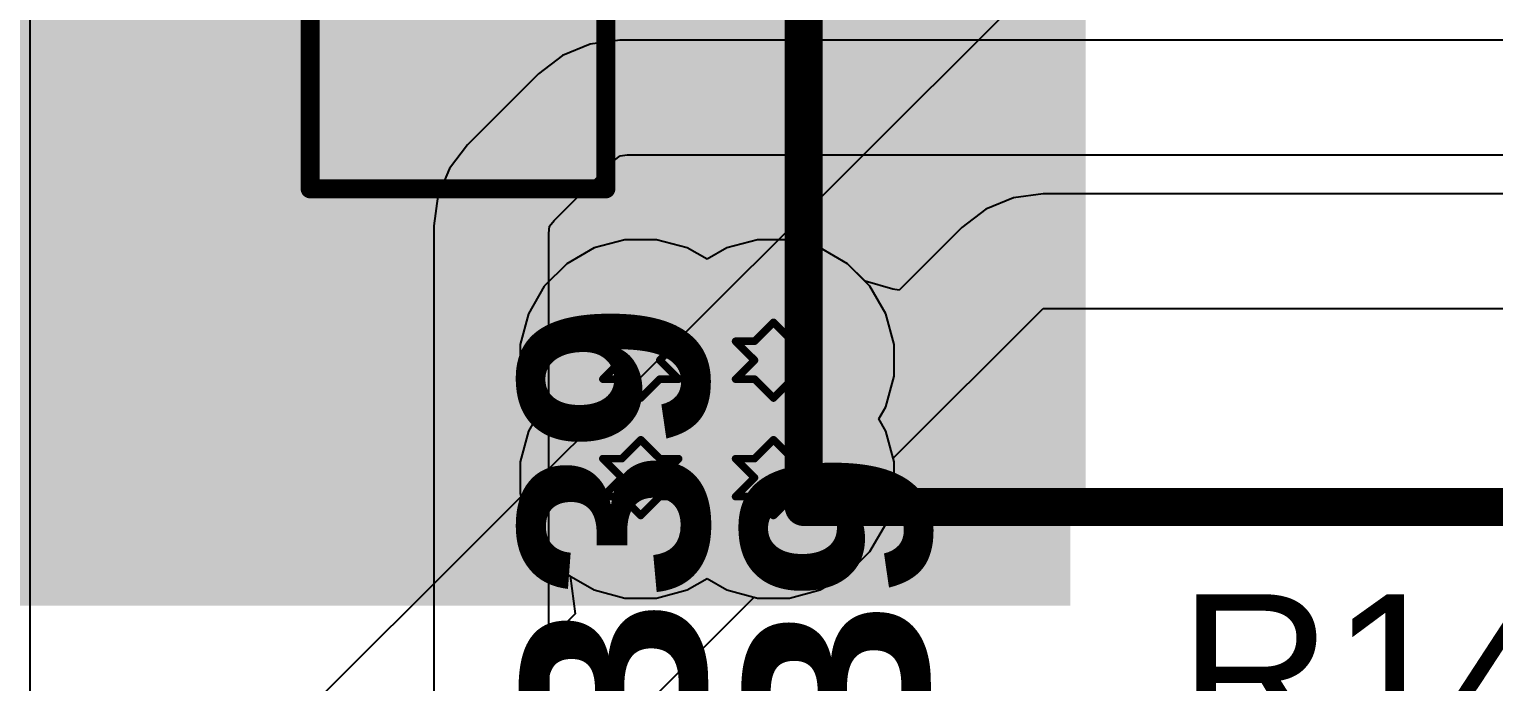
# Model space of a CAD drawing. Header units: inches. Extents: x -3 to 5437, y -3 to 5435.
# Drawn here: x 11.6 to 21.41, y 16.69 to 21.06 of the extents above; entities that cross this region are included whole.
import ezdxf

# ---------------------------------------------------------------- set-up
doc = ezdxf.new("R2010")
doc.units = ezdxf.units.IN
for name, color, linetype in [('Bottom Layer', 5, 'Continuous'), ('Bottom Solder', 6, 'Continuous'), ('Drill Drawing', 1, 'Continuous'), ('GND', 16, 'Continuous'), ('PWR', 76, 'Continuous'), ('Top Layer', 1, 'Continuous'), ('Top Overlay', 2, 'Continuous'), ('Top Paste', 8, 'Continuous'), ('Top Solder', 216, 'Continuous'), ('Via Holes', 16, 'Continuous')]:
    doc.layers.add(name, color=color, linetype=linetype)
doc.styles.add('Arial', font='', dxfattribs={"height": 0.2})
doc.styles.add('Arial_Bold', font='', dxfattribs={"height": 0.2})
doc.styles.get('Arial').set_extended_font_data('Arial')
doc.styles.get('Arial_Bold').set_extended_font_data('Arial', bold=True)

# ---------------------------------------------------------------- blocks, each defined once
blk = doc.blocks.new('RES_2512_129')
at = {"layer": 'Top Layer'}
for points in [[(-4.05, 1.7), (-2.45, 1.7), (-2.45, -1.7), (-4.05, -1.7)], [(2.45, 1.7), (4.05, 1.7), (4.05, -1.7), (2.45, -1.7)]]:
    blk.add_hatch(color=1, dxfattribs=at).paths.add_polyline_path(points)
at = {"layer": 'Top Paste'}
for points in [[(-4.05, 1.7), (-2.45, 1.7), (-2.45, -1.7), (-4.05, -1.7)], [(2.45, 1.7), (4.05, 1.7), (4.05, -1.7), (2.45, -1.7)]]:
    blk.add_hatch(color=8, dxfattribs=at).paths.add_polyline_path(points)
at = {"layer": 'Top Solder'}
for points in [[(-4.1516, 1.8016), (-2.3484, 1.8016), (-2.3484, -1.8016), (-4.1516, -1.8016)], [(2.3484, 1.8016), (4.1516, 1.8016), (4.1516, -1.8016), (2.3484, -1.8016)]]:
    blk.add_hatch(color=216, dxfattribs=at).paths.add_polyline_path(points)
at = {"layer": 'Top Overlay'}
for points in [[(4.2366, 1.8542, 0.254, 0.254, 0), (-4.2418, 1.8542, 0.254, 0.254, 0)], [(-4.2418, 1.8542, 0.254, 0.254, 0), (-4.2418, -1.8542, 0.254, 0.254, 0)], [(4.2366, 1.8542, 0.254, 0.254, 0), (4.2366, -1.8542, 0.254, 0.254, 0)], [(4.2366, -1.8542, 0.254, 0.254, 0), (-4.2418, -1.8542, 0.254, 0.254, 0)]]:
    blk.add_lwpolyline(points, format="xyseb", dxfattribs=at)
for points in [[(-4.3053, 1.8542, 0.127, 0.127, 1), (-4.1783, 1.8542, 0.127, 0.127, 1)], [(-4.3053, 1.8542, 0.127, 0.127, 1), (-4.1783, 1.8542, 0.127, 0.127, 1)], [(4.1731, 1.8542, 0.127, 0.127, 1), (4.3001, 1.8542, 0.127, 0.127, 1)], [(4.1731, 1.8542, 0.127, 0.127, 1), (4.3001, 1.8542, 0.127, 0.127, 1)], [(-4.3053, -1.8542, 0.127, 0.127, 1), (-4.1783, -1.8542, 0.127, 0.127, 1)], [(-4.3053, -1.8542, 0.127, 0.127, 1), (-4.1783, -1.8542, 0.127, 0.127, 1)], [(4.1731, -1.8542, 0.127, 0.127, 1), (4.3001, -1.8542, 0.127, 0.127, 1)], [(4.1731, -1.8542, 0.127, 0.127, 1), (4.3001, -1.8542, 0.127, 0.127, 1)]]:
    blk.add_lwpolyline(points, format="xyseb", close=True, dxfattribs=at)
blk = doc.blocks.new('C___1206_484')
at = {"layer": 'Top Layer'}
for points in [[(-2.032, 0.889), (-0.508, 0.889), (-0.508, -0.889), (-2.032, -0.889)], [(0.508, 0.889), (2.032, 0.889), (2.032, -0.889), (0.508, -0.889)]]:
    blk.add_hatch(color=1, dxfattribs=at).paths.add_polyline_path(points)
at = {"layer": 'Top Paste'}
for points in [[(-2.032, 0.889), (-0.508, 0.889), (-0.508, -0.889), (-2.032, -0.889)], [(0.508, 0.889), (2.032, 0.889), (2.032, -0.889), (0.508, -0.889)]]:
    blk.add_hatch(color=8, dxfattribs=at).paths.add_polyline_path(points)
at = {"layer": 'Top Solder'}
for points in [[(-2.1336, 0.9906), (-0.4064, 0.9906), (-0.4064, -0.9906), (-2.1336, -0.9906)], [(0.4064, 0.9906), (2.1336, 0.9906), (2.1336, -0.9906), (0.4064, -0.9906)]]:
    blk.add_hatch(color=216, dxfattribs=at).paths.add_polyline_path(points)
at = {"layer": 'Top Overlay'}
for points in [[(-2.1336, -0.9906, 0.127, 0.127, 0), (-2.1336, 0.9906, 0.127, 0.127, 0)], [(-0.6096, 0.9906, 0.127, 0.127, 0), (-2.1336, 0.9906, 0.127, 0.127, 0)], [(2.1336, 0.9906, 0.127, 0.127, 0), (0.6096, 0.9906, 0.127, 0.127, 0)], [(2.1336, -0.9906, 0.127, 0.127, 0), (2.1336, 0.9906, 0.127, 0.127, 0)], [(-0.6096, -0.9906, 0.127, 0.127, 0), (-2.1336, -0.9906, 0.127, 0.127, 0)], [(2.1336, -0.9906, 0.127, 0.127, 0), (0.6096, -0.9906, 0.127, 0.127, 0)]]:
    blk.add_lwpolyline(points, format="xyseb", dxfattribs=at)
for points in [[(-2.16535, 0.9906, 0.0635, 0.0635, 1), (-2.10185, 0.9906, 0.0635, 0.0635, 1)], [(-2.16535, 0.9906, 0.0635, 0.0635, 1), (-2.10185, 0.9906, 0.0635, 0.0635, 1)], [(-0.64135, 0.9906, 0.0635, 0.0635, 1), (-0.57785, 0.9906, 0.0635, 0.0635, 1)], [(0.57785, 0.9906, 0.0635, 0.0635, 1), (0.64135, 0.9906, 0.0635, 0.0635, 1)], [(2.10185, 0.9906, 0.0635, 0.0635, 1), (2.16535, 0.9906, 0.0635, 0.0635, 1)], [(2.10185, 0.9906, 0.0635, 0.0635, 1), (2.16535, 0.9906, 0.0635, 0.0635, 1)], [(-2.16535, -0.9906, 0.0635, 0.0635, 1), (-2.10185, -0.9906, 0.0635, 0.0635, 1)], [(-2.16535, -0.9906, 0.0635, 0.0635, 1), (-2.10185, -0.9906, 0.0635, 0.0635, 1)], [(-0.64135, -0.9906, 0.0635, 0.0635, 1), (-0.57785, -0.9906, 0.0635, 0.0635, 1)], [(0.57785, -0.9906, 0.0635, 0.0635, 1), (0.64135, -0.9906, 0.0635, 0.0635, 1)], [(2.10185, -0.9906, 0.0635, 0.0635, 1), (2.16535, -0.9906, 0.0635, 0.0635, 1)], [(2.10185, -0.9906, 0.0635, 0.0635, 1), (2.16535, -0.9906, 0.0635, 0.0635, 1)]]:
    blk.add_lwpolyline(points, format="xyseb", close=True, dxfattribs=at)

msp = doc.modelspace()

# ---------------------------------------------------------------- hatches: boundary and pattern name
at = {"layer": 'Bottom Layer'}
h = msp.add_hatch(color=5, dxfattribs=at)
edge = h.paths.add_edge_path()
edge.add_arc((15.6991, 18.8419), 0.3, 0, 360)
h = msp.add_hatch(color=5, dxfattribs=at)
edge = h.paths.add_edge_path()
edge.add_arc((16.5881, 18.8419), 0.3, 0, 360)
h = msp.add_hatch(color=5, dxfattribs=at)
edge = h.paths.add_edge_path()
edge.add_arc((15.6991, 18.0545), 0.3, 0, 360)
h = msp.add_hatch(color=5, dxfattribs=at)
edge = h.paths.add_edge_path()
edge.add_arc((16.5881, 18.0545), 0.3, 0, 360)
at = {"layer": 'Bottom Solder'}
h = msp.add_hatch(color=6, dxfattribs=at)
edge = h.paths.add_edge_path()
edge.add_arc((15.6991, 18.8419), 0.15, 0, 360)
h = msp.add_hatch(color=6, dxfattribs=at)
edge = h.paths.add_edge_path()
edge.add_arc((16.5881, 18.8419), 0.15, 0, 360)
h = msp.add_hatch(color=6, dxfattribs=at)
edge = h.paths.add_edge_path()
edge.add_arc((15.6991, 18.0545), 0.15, 0, 360)
h = msp.add_hatch(color=6, dxfattribs=at)
edge = h.paths.add_edge_path()
edge.add_arc((16.5881, 18.0545), 0.15, 0, 360)
at = {"layer": 'GND'}
h = msp.add_hatch(color=16, dxfattribs=at)
edge = h.paths.add_edge_path()
edge.add_arc((15.6991, 18.8419), 0.3, 0, 360)
h = msp.add_hatch(color=16, dxfattribs=at)
edge = h.paths.add_edge_path()
edge.add_arc((16.5881, 18.8419), 0.3, 0, 360)
h = msp.add_hatch(color=16, dxfattribs=at)
edge = h.paths.add_edge_path()
edge.add_arc((15.6991, 18.0545), 0.3, 0, 360)
h = msp.add_hatch(color=16, dxfattribs=at)
edge = h.paths.add_edge_path()
edge.add_arc((16.5881, 18.0545), 0.3, 0, 360)
at = {"layer": 'PWR'}
h = msp.add_hatch(color=76, dxfattribs=at)
edge = h.paths.add_edge_path()
edge.add_arc((15.6991, 18.8419), 0.3, 0, 360)
h = msp.add_hatch(color=76, dxfattribs=at)
edge = h.paths.add_edge_path()
edge.add_arc((16.5881, 18.8419), 0.3, 0, 360)
h = msp.add_hatch(color=76, dxfattribs=at)
edge = h.paths.add_edge_path()
edge.add_arc((15.6991, 18.0545), 0.3, 0, 360)
h = msp.add_hatch(color=76, dxfattribs=at)
edge = h.paths.add_edge_path()
edge.add_arc((16.5881, 18.0545), 0.3, 0, 360)
at = {"layer": 'Top Layer'}
msp.add_hatch(color=1, dxfattribs=at).paths.add_polyline_path([(7.5911, 17.1967), (18.5778, 17.1967), (18.5778, 21.6163), (7.5911, 21.6163)])
h = msp.add_hatch(color=1, dxfattribs=at)
edge = h.paths.add_edge_path()
edge.add_arc((15.6991, 18.8419), 0.3, 0, 360)
h = msp.add_hatch(color=1, dxfattribs=at)
edge = h.paths.add_edge_path()
edge.add_arc((16.5881, 18.8419), 0.3, 0, 360)
h = msp.add_hatch(color=1, dxfattribs=at)
edge = h.paths.add_edge_path()
edge.add_arc((15.6991, 18.0545), 0.3, 0, 360)
h = msp.add_hatch(color=1, dxfattribs=at)
edge = h.paths.add_edge_path()
edge.add_arc((16.5881, 18.0545), 0.3, 0, 360)
at = {"layer": 'Top Solder'}
h = msp.add_hatch(color=216, dxfattribs=at)
edge = h.paths.add_edge_path()
edge.add_arc((15.6991, 18.8419), 0.15, 0, 360)
h = msp.add_hatch(color=216, dxfattribs=at)
edge = h.paths.add_edge_path()
edge.add_arc((16.5881, 18.8419), 0.15, 0, 360)
h = msp.add_hatch(color=216, dxfattribs=at)
edge = h.paths.add_edge_path()
edge.add_arc((15.6991, 18.0545), 0.15, 0, 360)
h = msp.add_hatch(color=216, dxfattribs=at)
edge = h.paths.add_edge_path()
edge.add_arc((16.5881, 18.0545), 0.15, 0, 360)
at = {"layer": 'Via Holes'}
h = msp.add_hatch(color=7, dxfattribs=at)
edge = h.paths.add_edge_path()
edge.add_arc((15.6991, 18.8419), 0.15, 0, 360)
h = msp.add_hatch(color=7, dxfattribs=at)
edge = h.paths.add_edge_path()
edge.add_arc((16.5881, 18.8419), 0.15, 0, 360)
h = msp.add_hatch(color=7, dxfattribs=at)
edge = h.paths.add_edge_path()
edge.add_arc((15.6991, 18.0545), 0.15, 0, 360)
h = msp.add_hatch(color=7, dxfattribs=at)
edge = h.paths.add_edge_path()
edge.add_arc((16.5881, 18.0545), 0.15, 0, 360)

# ---------------------------------------------------------------- linework, layer by layer
at = {"layer": 'Bottom Layer'}
for p, q in [((11.6078, 13.3858), (11.6078, 24.9174)), ((15.3591, 20.9608), (15.1738, 20.884)), ((15.558, 20.987), (15.3591, 20.9608)), ((41.8936, 20.987), (15.558, 20.987)), ((15.1738, 20.884), (15.0146, 20.7619)), ((15.0146, 20.7619), (14.5388, 20.2861)), ((14.5388, 20.2861), (14.4167, 20.1269)), ((15.5224, 20.1828), (15.5606, 20.2121)), ((15.5606, 20.2121), (15.6084, 20.2184)), ((15.6084, 20.2184), (42.2635, 20.2184)), ((14.4167, 20.1269), (14.3399, 19.9416)), ((15.1179, 19.7782), (15.5224, 20.1828)), ((14.3399, 19.9416), (14.3137, 19.7426)), ((14.3137, 19.7426), (14.3137, 16.5408)), ((15.0823, 19.6922), (15.0886, 19.74)), ((15.0886, 19.74), (15.1179, 19.7782)), ((15.0823, 16.5911), (15.0823, 19.6922))]:
    msp.add_line(p, q, dxfattribs=at)
at = {"layer": 'Bottom Solder'}
msp.add_line((0.3381, 3.382), (5436.9008, 5435.1662), dxfattribs=at)
at = {"layer": 'Drill Drawing'}
for points in [[(15.5721, 18.9689, 0.0508, 0.0508, 0), (15.6991, 19.0959, 0.0508, 0.0508, 0)], [(15.6991, 19.0959, 0.0508, 0.0508, 0), (15.8261, 18.9689, 0.0508, 0.0508, 0)], [(16.4611, 18.9689, 0.0508, 0.0508, 0), (16.5881, 19.0959, 0.0508, 0.0508, 0)], [(16.5881, 19.0959, 0.0508, 0.0508, 0), (16.7151, 18.9689, 0.0508, 0.0508, 0)], [(15.4451, 18.9689, 0.0508, 0.0508, 0), (15.5721, 18.8419, 0.0508, 0.0508, 0)], [(15.4451, 18.9689, 0.0508, 0.0508, 0), (15.5721, 18.9689, 0.0508, 0.0508, 0)], [(15.8261, 18.9689, 0.0508, 0.0508, 0), (15.9531, 18.9689, 0.0508, 0.0508, 0)], [(15.8261, 18.8419, 0.0508, 0.0508, 0), (15.9531, 18.9689, 0.0508, 0.0508, 0)], [(16.3341, 18.9689, 0.0508, 0.0508, 0), (16.4611, 18.8419, 0.0508, 0.0508, 0)], [(16.3341, 18.9689, 0.0508, 0.0508, 0), (16.4611, 18.9689, 0.0508, 0.0508, 0)], [(16.7151, 18.9689, 0.0508, 0.0508, 0), (16.8421, 18.9689, 0.0508, 0.0508, 0)], [(16.7151, 18.8419, 0.0508, 0.0508, 0), (16.8421, 18.9689, 0.0508, 0.0508, 0)], [(15.4451, 18.7149, 0.0508, 0.0508, 0), (15.5721, 18.8419, 0.0508, 0.0508, 0)], [(15.8261, 18.8419, 0.0508, 0.0508, 0), (15.9531, 18.7149, 0.0508, 0.0508, 0)], [(16.3341, 18.7149, 0.0508, 0.0508, 0), (16.4611, 18.8419, 0.0508, 0.0508, 0)], [(16.7151, 18.8419, 0.0508, 0.0508, 0), (16.8421, 18.7149, 0.0508, 0.0508, 0)], [(15.4451, 18.7149, 0.0508, 0.0508, 0), (15.5721, 18.7149, 0.0508, 0.0508, 0)], [(15.5721, 18.7149, 0.0508, 0.0508, 0), (15.6991, 18.5879, 0.0508, 0.0508, 0)], [(15.6991, 18.5879, 0.0508, 0.0508, 0), (15.8261, 18.7149, 0.0508, 0.0508, 0)], [(15.8261, 18.7149, 0.0508, 0.0508, 0), (15.9531, 18.7149, 0.0508, 0.0508, 0)], [(16.3341, 18.7149, 0.0508, 0.0508, 0), (16.4611, 18.7149, 0.0508, 0.0508, 0)], [(16.4611, 18.7149, 0.0508, 0.0508, 0), (16.5881, 18.5879, 0.0508, 0.0508, 0)], [(16.5881, 18.5879, 0.0508, 0.0508, 0), (16.7151, 18.7149, 0.0508, 0.0508, 0)], [(16.7151, 18.7149, 0.0508, 0.0508, 0), (16.8421, 18.7149, 0.0508, 0.0508, 0)], [(15.5721, 18.1815, 0.0508, 0.0508, 0), (15.6991, 18.3085, 0.0508, 0.0508, 0)], [(15.6991, 18.3085, 0.0508, 0.0508, 0), (15.8261, 18.1815, 0.0508, 0.0508, 0)], [(16.4611, 18.1815, 0.0508, 0.0508, 0), (16.5881, 18.3085, 0.0508, 0.0508, 0)], [(16.5881, 18.3085, 0.0508, 0.0508, 0), (16.7151, 18.1815, 0.0508, 0.0508, 0)], [(15.4451, 18.1815, 0.0508, 0.0508, 0), (15.5721, 18.0545, 0.0508, 0.0508, 0)], [(15.4451, 18.1815, 0.0508, 0.0508, 0), (15.5721, 18.1815, 0.0508, 0.0508, 0)], [(15.8261, 18.1815, 0.0508, 0.0508, 0), (15.9531, 18.1815, 0.0508, 0.0508, 0)], [(15.8261, 18.0545, 0.0508, 0.0508, 0), (15.9531, 18.1815, 0.0508, 0.0508, 0)], [(16.3341, 18.1815, 0.0508, 0.0508, 0), (16.4611, 18.0545, 0.0508, 0.0508, 0)], [(16.3341, 18.1815, 0.0508, 0.0508, 0), (16.4611, 18.1815, 0.0508, 0.0508, 0)], [(16.7151, 18.1815, 0.0508, 0.0508, 0), (16.8421, 18.1815, 0.0508, 0.0508, 0)], [(16.7151, 18.0545, 0.0508, 0.0508, 0), (16.8421, 18.1815, 0.0508, 0.0508, 0)], [(15.4451, 17.9275, 0.0508, 0.0508, 0), (15.5721, 18.0545, 0.0508, 0.0508, 0)], [(15.8261, 18.0545, 0.0508, 0.0508, 0), (15.9531, 17.9275, 0.0508, 0.0508, 0)], [(16.3341, 17.9275, 0.0508, 0.0508, 0), (16.4611, 18.0545, 0.0508, 0.0508, 0)], [(16.7151, 18.0545, 0.0508, 0.0508, 0), (16.8421, 17.9275, 0.0508, 0.0508, 0)], [(15.4451, 17.9275, 0.0508, 0.0508, 0), (15.5721, 17.9275, 0.0508, 0.0508, 0)], [(15.5721, 17.9275, 0.0508, 0.0508, 0), (15.6991, 17.8005, 0.0508, 0.0508, 0)], [(15.6991, 17.8005, 0.0508, 0.0508, 0), (15.8261, 17.9275, 0.0508, 0.0508, 0)], [(15.8261, 17.9275, 0.0508, 0.0508, 0), (15.9531, 17.9275, 0.0508, 0.0508, 0)], [(16.3341, 17.9275, 0.0508, 0.0508, 0), (16.4611, 17.9275, 0.0508, 0.0508, 0)], [(16.4611, 17.9275, 0.0508, 0.0508, 0), (16.5881, 17.8005, 0.0508, 0.0508, 0)], [(16.5881, 17.8005, 0.0508, 0.0508, 0), (16.7151, 17.9275, 0.0508, 0.0508, 0)], [(16.7151, 17.9275, 0.0508, 0.0508, 0), (16.8421, 17.9275, 0.0508, 0.0508, 0)]]:
    msp.add_lwpolyline(points, format="xyseb", dxfattribs=at)
for points in [[(15.6864, 19.0959, 0.0254, 0.0254, 1), (15.7118, 19.0959, 0.0254, 0.0254, 1)], [(15.6864, 19.0959, 0.0254, 0.0254, 1), (15.7118, 19.0959, 0.0254, 0.0254, 1)], [(16.5754, 19.0959, 0.0254, 0.0254, 1), (16.6008, 19.0959, 0.0254, 0.0254, 1)], [(16.5754, 19.0959, 0.0254, 0.0254, 1), (16.6008, 19.0959, 0.0254, 0.0254, 1)], [(15.4324, 18.9689, 0.0254, 0.0254, 1), (15.4578, 18.9689, 0.0254, 0.0254, 1)], [(15.4324, 18.9689, 0.0254, 0.0254, 1), (15.4578, 18.9689, 0.0254, 0.0254, 1)], [(15.5594, 18.9689, 0.0254, 0.0254, 1), (15.5848, 18.9689, 0.0254, 0.0254, 1)], [(15.5594, 18.9689, 0.0254, 0.0254, 1), (15.5848, 18.9689, 0.0254, 0.0254, 1)], [(15.8134, 18.9689, 0.0254, 0.0254, 1), (15.8388, 18.9689, 0.0254, 0.0254, 1)], [(15.8134, 18.9689, 0.0254, 0.0254, 1), (15.8388, 18.9689, 0.0254, 0.0254, 1)], [(15.9404, 18.9689, 0.0254, 0.0254, 1), (15.9658, 18.9689, 0.0254, 0.0254, 1)], [(15.9404, 18.9689, 0.0254, 0.0254, 1), (15.9658, 18.9689, 0.0254, 0.0254, 1)], [(16.3214, 18.9689, 0.0254, 0.0254, 1), (16.3468, 18.9689, 0.0254, 0.0254, 1)], [(16.3214, 18.9689, 0.0254, 0.0254, 1), (16.3468, 18.9689, 0.0254, 0.0254, 1)], [(16.4484, 18.9689, 0.0254, 0.0254, 1), (16.4738, 18.9689, 0.0254, 0.0254, 1)], [(16.4484, 18.9689, 0.0254, 0.0254, 1), (16.4738, 18.9689, 0.0254, 0.0254, 1)], [(16.7024, 18.9689, 0.0254, 0.0254, 1), (16.7278, 18.9689, 0.0254, 0.0254, 1)], [(16.7024, 18.9689, 0.0254, 0.0254, 1), (16.7278, 18.9689, 0.0254, 0.0254, 1)], [(16.8294, 18.9689, 0.0254, 0.0254, 1), (16.8548, 18.9689, 0.0254, 0.0254, 1)], [(16.8294, 18.9689, 0.0254, 0.0254, 1), (16.8548, 18.9689, 0.0254, 0.0254, 1)], [(15.5594, 18.8419, 0.0254, 0.0254, 1), (15.5848, 18.8419, 0.0254, 0.0254, 1)], [(15.5594, 18.8419, 0.0254, 0.0254, 1), (15.5848, 18.8419, 0.0254, 0.0254, 1)], [(15.8134, 18.8419, 0.0254, 0.0254, 1), (15.8388, 18.8419, 0.0254, 0.0254, 1)], [(15.8134, 18.8419, 0.0254, 0.0254, 1), (15.8388, 18.8419, 0.0254, 0.0254, 1)], [(16.4484, 18.8419, 0.0254, 0.0254, 1), (16.4738, 18.8419, 0.0254, 0.0254, 1)], [(16.4484, 18.8419, 0.0254, 0.0254, 1), (16.4738, 18.8419, 0.0254, 0.0254, 1)], [(16.7024, 18.8419, 0.0254, 0.0254, 1), (16.7278, 18.8419, 0.0254, 0.0254, 1)], [(16.7024, 18.8419, 0.0254, 0.0254, 1), (16.7278, 18.8419, 0.0254, 0.0254, 1)], [(15.4324, 18.7149, 0.0254, 0.0254, 1), (15.4578, 18.7149, 0.0254, 0.0254, 1)], [(15.4324, 18.7149, 0.0254, 0.0254, 1), (15.4578, 18.7149, 0.0254, 0.0254, 1)], [(15.5594, 18.7149, 0.0254, 0.0254, 1), (15.5848, 18.7149, 0.0254, 0.0254, 1)], [(15.5594, 18.7149, 0.0254, 0.0254, 1), (15.5848, 18.7149, 0.0254, 0.0254, 1)], [(15.8134, 18.7149, 0.0254, 0.0254, 1), (15.8388, 18.7149, 0.0254, 0.0254, 1)], [(15.8134, 18.7149, 0.0254, 0.0254, 1), (15.8388, 18.7149, 0.0254, 0.0254, 1)], [(15.9404, 18.7149, 0.0254, 0.0254, 1), (15.9658, 18.7149, 0.0254, 0.0254, 1)], [(15.9404, 18.7149, 0.0254, 0.0254, 1), (15.9658, 18.7149, 0.0254, 0.0254, 1)], [(16.3214, 18.7149, 0.0254, 0.0254, 1), (16.3468, 18.7149, 0.0254, 0.0254, 1)], [(16.3214, 18.7149, 0.0254, 0.0254, 1), (16.3468, 18.7149, 0.0254, 0.0254, 1)], [(16.4484, 18.7149, 0.0254, 0.0254, 1), (16.4738, 18.7149, 0.0254, 0.0254, 1)], [(16.4484, 18.7149, 0.0254, 0.0254, 1), (16.4738, 18.7149, 0.0254, 0.0254, 1)], [(16.7024, 18.7149, 0.0254, 0.0254, 1), (16.7278, 18.7149, 0.0254, 0.0254, 1)], [(16.7024, 18.7149, 0.0254, 0.0254, 1), (16.7278, 18.7149, 0.0254, 0.0254, 1)], [(16.8294, 18.7149, 0.0254, 0.0254, 1), (16.8548, 18.7149, 0.0254, 0.0254, 1)], [(16.8294, 18.7149, 0.0254, 0.0254, 1), (16.8548, 18.7149, 0.0254, 0.0254, 1)], [(15.6864, 18.5879, 0.0254, 0.0254, 1), (15.7118, 18.5879, 0.0254, 0.0254, 1)], [(15.6864, 18.5879, 0.0254, 0.0254, 1), (15.7118, 18.5879, 0.0254, 0.0254, 1)], [(16.5754, 18.5879, 0.0254, 0.0254, 1), (16.6008, 18.5879, 0.0254, 0.0254, 1)], [(16.5754, 18.5879, 0.0254, 0.0254, 1), (16.6008, 18.5879, 0.0254, 0.0254, 1)], [(15.6864, 18.3085, 0.0254, 0.0254, 1), (15.7118, 18.3085, 0.0254, 0.0254, 1)], [(15.6864, 18.3085, 0.0254, 0.0254, 1), (15.7118, 18.3085, 0.0254, 0.0254, 1)], [(16.5754, 18.3085, 0.0254, 0.0254, 1), (16.6008, 18.3085, 0.0254, 0.0254, 1)], [(16.5754, 18.3085, 0.0254, 0.0254, 1), (16.6008, 18.3085, 0.0254, 0.0254, 1)], [(15.4324, 18.1815, 0.0254, 0.0254, 1), (15.4578, 18.1815, 0.0254, 0.0254, 1)], [(15.4324, 18.1815, 0.0254, 0.0254, 1), (15.4578, 18.1815, 0.0254, 0.0254, 1)], [(15.5594, 18.1815, 0.0254, 0.0254, 1), (15.5848, 18.1815, 0.0254, 0.0254, 1)], [(15.5594, 18.1815, 0.0254, 0.0254, 1), (15.5848, 18.1815, 0.0254, 0.0254, 1)], [(15.8134, 18.1815, 0.0254, 0.0254, 1), (15.8388, 18.1815, 0.0254, 0.0254, 1)], [(15.8134, 18.1815, 0.0254, 0.0254, 1), (15.8388, 18.1815, 0.0254, 0.0254, 1)], [(15.9404, 18.1815, 0.0254, 0.0254, 1), (15.9658, 18.1815, 0.0254, 0.0254, 1)], [(15.9404, 18.1815, 0.0254, 0.0254, 1), (15.9658, 18.1815, 0.0254, 0.0254, 1)], [(16.3214, 18.1815, 0.0254, 0.0254, 1), (16.3468, 18.1815, 0.0254, 0.0254, 1)], [(16.3214, 18.1815, 0.0254, 0.0254, 1), (16.3468, 18.1815, 0.0254, 0.0254, 1)], [(16.4484, 18.1815, 0.0254, 0.0254, 1), (16.4738, 18.1815, 0.0254, 0.0254, 1)], [(16.4484, 18.1815, 0.0254, 0.0254, 1), (16.4738, 18.1815, 0.0254, 0.0254, 1)], [(16.7024, 18.1815, 0.0254, 0.0254, 1), (16.7278, 18.1815, 0.0254, 0.0254, 1)], [(16.7024, 18.1815, 0.0254, 0.0254, 1), (16.7278, 18.1815, 0.0254, 0.0254, 1)], [(16.8294, 18.1815, 0.0254, 0.0254, 1), (16.8548, 18.1815, 0.0254, 0.0254, 1)], [(16.8294, 18.1815, 0.0254, 0.0254, 1), (16.8548, 18.1815, 0.0254, 0.0254, 1)], [(15.5594, 18.0545, 0.0254, 0.0254, 1), (15.5848, 18.0545, 0.0254, 0.0254, 1)], [(15.5594, 18.0545, 0.0254, 0.0254, 1), (15.5848, 18.0545, 0.0254, 0.0254, 1)], [(15.8134, 18.0545, 0.0254, 0.0254, 1), (15.8388, 18.0545, 0.0254, 0.0254, 1)], [(15.8134, 18.0545, 0.0254, 0.0254, 1), (15.8388, 18.0545, 0.0254, 0.0254, 1)], [(16.4484, 18.0545, 0.0254, 0.0254, 1), (16.4738, 18.0545, 0.0254, 0.0254, 1)], [(16.4484, 18.0545, 0.0254, 0.0254, 1), (16.4738, 18.0545, 0.0254, 0.0254, 1)], [(16.7024, 18.0545, 0.0254, 0.0254, 1), (16.7278, 18.0545, 0.0254, 0.0254, 1)], [(16.7024, 18.0545, 0.0254, 0.0254, 1), (16.7278, 18.0545, 0.0254, 0.0254, 1)], [(15.4324, 17.9275, 0.0254, 0.0254, 1), (15.4578, 17.9275, 0.0254, 0.0254, 1)], [(15.4324, 17.9275, 0.0254, 0.0254, 1), (15.4578, 17.9275, 0.0254, 0.0254, 1)], [(15.5594, 17.9275, 0.0254, 0.0254, 1), (15.5848, 17.9275, 0.0254, 0.0254, 1)], [(15.5594, 17.9275, 0.0254, 0.0254, 1), (15.5848, 17.9275, 0.0254, 0.0254, 1)], [(15.8134, 17.9275, 0.0254, 0.0254, 1), (15.8388, 17.9275, 0.0254, 0.0254, 1)], [(15.8134, 17.9275, 0.0254, 0.0254, 1), (15.8388, 17.9275, 0.0254, 0.0254, 1)], [(15.9404, 17.9275, 0.0254, 0.0254, 1), (15.9658, 17.9275, 0.0254, 0.0254, 1)], [(15.9404, 17.9275, 0.0254, 0.0254, 1), (15.9658, 17.9275, 0.0254, 0.0254, 1)], [(16.3214, 17.9275, 0.0254, 0.0254, 1), (16.3468, 17.9275, 0.0254, 0.0254, 1)], [(16.3214, 17.9275, 0.0254, 0.0254, 1), (16.3468, 17.9275, 0.0254, 0.0254, 1)], [(16.4484, 17.9275, 0.0254, 0.0254, 1), (16.4738, 17.9275, 0.0254, 0.0254, 1)], [(16.4484, 17.9275, 0.0254, 0.0254, 1), (16.4738, 17.9275, 0.0254, 0.0254, 1)], [(16.7024, 17.9275, 0.0254, 0.0254, 1), (16.7278, 17.9275, 0.0254, 0.0254, 1)], [(16.7024, 17.9275, 0.0254, 0.0254, 1), (16.7278, 17.9275, 0.0254, 0.0254, 1)], [(16.8294, 17.9275, 0.0254, 0.0254, 1), (16.8548, 17.9275, 0.0254, 0.0254, 1)], [(16.8294, 17.9275, 0.0254, 0.0254, 1), (16.8548, 17.9275, 0.0254, 0.0254, 1)], [(15.6864, 17.8005, 0.0254, 0.0254, 1), (15.7118, 17.8005, 0.0254, 0.0254, 1)], [(15.6864, 17.8005, 0.0254, 0.0254, 1), (15.7118, 17.8005, 0.0254, 0.0254, 1)], [(16.5754, 17.8005, 0.0254, 0.0254, 1), (16.6008, 17.8005, 0.0254, 0.0254, 1)], [(16.5754, 17.8005, 0.0254, 0.0254, 1), (16.6008, 17.8005, 0.0254, 0.0254, 1)]]:
    msp.add_lwpolyline(points, format="xyseb", close=True, dxfattribs=at)
at = {"layer": 'GND'}
for p, q in [((15.5927, 19.6499), (15.3872, 19.5949)), ((15.8055, 19.6499), (15.5927, 19.6499)), ((16.011, 19.5949), (15.8055, 19.6499)), ((16.4817, 19.6499), (16.2762, 19.5949)), ((16.6945, 19.6499), (16.4817, 19.6499)), ((16.9, 19.5949), (16.6945, 19.6499)), ((15.3872, 19.5949), (15.203, 19.4885)), ((16.1436, 19.5183), (16.011, 19.5949)), ((16.2762, 19.5949), (16.1436, 19.5183)), ((17.0842, 19.4885), (16.9, 19.5949)), ((15.203, 19.4885), (15.0525, 19.338)), ((17.2346, 19.338), (17.0842, 19.4885)), ((15.0525, 19.338), (14.9461, 19.1538)), ((17.341, 19.1538), (17.2346, 19.338)), ((14.9461, 19.1538), (14.8911, 18.9483)), ((17.3961, 18.9483), (17.341, 19.1538)), ((14.8911, 18.9483), (14.8911, 18.7355)), ((17.3961, 18.7355), (17.3961, 18.9483)), ((14.8911, 18.7355), (14.9461, 18.53)), ((17.341, 18.53), (17.3961, 18.7355)), ((14.9461, 18.53), (14.9934, 18.4482)), ((14.9934, 18.4482), (14.9461, 18.3664)), ((17.2938, 18.4482), (17.341, 18.53)), ((17.341, 18.3664), (17.2938, 18.4482)), ((14.9461, 18.3664), (14.8911, 18.1609)), ((17.3961, 18.1609), (17.341, 18.3664)), ((14.8911, 18.1609), (14.8911, 17.9481)), ((17.3961, 17.9481), (17.3961, 18.1609)), ((14.8911, 17.9481), (14.9461, 17.7426)), ((17.341, 17.7426), (17.3961, 17.9481)), ((14.9461, 17.7426), (15.0525, 17.5584)), ((17.2346, 17.5584), (17.341, 17.7426)), ((15.0525, 17.5584), (15.203, 17.408)), ((17.0842, 17.408), (17.2346, 17.5584)), ((15.203, 17.408), (15.3872, 17.3016)), ((16.011, 17.3016), (16.1436, 17.3782)), ((16.1436, 17.3782), (16.2762, 17.3016)), ((16.9, 17.3016), (17.0842, 17.408)), ((15.3872, 17.3016), (15.5927, 17.2465)), ((15.8055, 17.2465), (16.011, 17.3016)), ((16.2762, 17.3016), (16.4817, 17.2465)), ((16.6945, 17.2465), (16.9, 17.3016)), ((15.5927, 17.2465), (15.8055, 17.2465)), ((16.4817, 17.2465), (16.6945, 17.2465))]:
    msp.add_line(p, q, dxfattribs=at)
at = {"layer": 'PWR'}
for p, q in [((18.1951, 19.9316), (18.0097, 19.8549)), ((18.394, 19.9578), (18.1951, 19.9316)), ((39.734, 19.9578), (18.394, 19.9578)), ((18.394, 19.9578), (18.394, 19.9578)), ((18.0097, 19.8549), (17.8505, 19.7327)), ((17.8505, 19.7327), (17.4301, 19.3123)), ((15.5927, 19.6499), (15.3872, 19.5949)), ((15.8055, 19.6499), (15.5927, 19.6499)), ((16.011, 19.5949), (15.8055, 19.6499)), ((16.4817, 19.6499), (16.2762, 19.5949)), ((16.6945, 19.6499), (16.4817, 19.6499)), ((16.9, 19.5949), (16.6945, 19.6499)), ((15.3872, 19.5949), (15.203, 19.4885)), ((16.1436, 19.5183), (16.011, 19.5949)), ((16.2762, 19.5949), (16.1436, 19.5183)), ((17.0842, 19.4885), (16.9, 19.5949)), ((15.203, 19.4885), (15.0525, 19.338)), ((17.2016, 19.3711), (17.0842, 19.4885)), ((15.0525, 19.338), (14.9461, 19.1538)), ((17.388, 19.3179), (17.2016, 19.3711)), ((17.4301, 19.3123), (17.388, 19.3179)), ((14.9461, 19.1538), (14.8911, 18.9483)), ((17.3897, 18.1849), (18.394, 19.1893)), ((18.394, 19.1893), (39.734, 19.1893)), ((14.8911, 18.9483), (14.8911, 18.7355)), ((14.8911, 18.7355), (14.9461, 18.53)), ((14.9461, 18.53), (14.9934, 18.4482)), ((14.9934, 18.4482), (14.9461, 18.3664)), ((14.9461, 18.3664), (14.8911, 18.1609)), ((14.8911, 18.1609), (14.8911, 17.9481)), ((17.3961, 18.1609), (17.3897, 18.1849)), ((17.3961, 17.9481), (17.3961, 18.1609)), ((14.8911, 17.9481), (14.9461, 17.7426)), ((17.341, 17.7426), (17.3961, 17.9481)), ((14.9461, 17.7426), (15.0525, 17.5584)), ((17.2346, 17.5584), (17.341, 17.7426)), ((15.0525, 17.5584), (15.203, 17.408)), ((17.0842, 17.408), (17.2346, 17.5584)), ((15.203, 17.408), (15.2254, 17.395)), ((15.2254, 17.395), (15.2589, 17.141)), ((16.9, 17.3016), (17.0842, 17.408)), ((16.6945, 17.2465), (16.9, 17.3016)), ((15.6991, 16.4943), (16.4577, 17.2529)), ((16.4577, 17.2529), (16.4817, 17.2465)), ((16.4817, 17.2465), (16.6945, 17.2465)), ((15.2589, 17.141), (15.1556, 17.0378)), ((15.1556, 17.0378), (15.0335, 16.8786)), ((15.1556, 17.0378), (15.1556, 17.0378)), ((15.0335, 16.8786), (14.9567, 16.6932)), ((14.9567, 16.6932), (14.9305, 16.4943))]:
    msp.add_line(p, q, dxfattribs=at)
at = {"layer": 'Top Solder'}
msp.add_line((0.3381, 3.382), (5436.9008, 5435.1662), dxfattribs=at)

# ---------------------------------------------------------------- block references
for name, p, rotation in [('C___1206_484', (14.4746, 22.1243), 270), ('RES_2512_129', (21.0278, 19.7113), 180)]:
    msp.add_blockref(name, p, dxfattribs=dict(rotation=rotation))

# ---------------------------------------------------------------- texts
at = {"layer": 'Top Overlay', "style": 'Arial_Bold'}
for s, height, p in [('+ve', 2.032, (12.4027, 17.8804)), ('SB39', 1.27, (16.1507, 14.7823)), ('SB9', 1.27, (17.6423, 14.7697))]:
    msp.add_text(s, height=height, rotation=90, dxfattribs=at).set_placement(p)
at = {"layer": 'Top Overlay', "style": 'Arial'}
msp.add_text('R149', height=1.016, dxfattribs=at).set_placement((19.3046, 16.2562))

doc.saveas('drawing.dxf')
